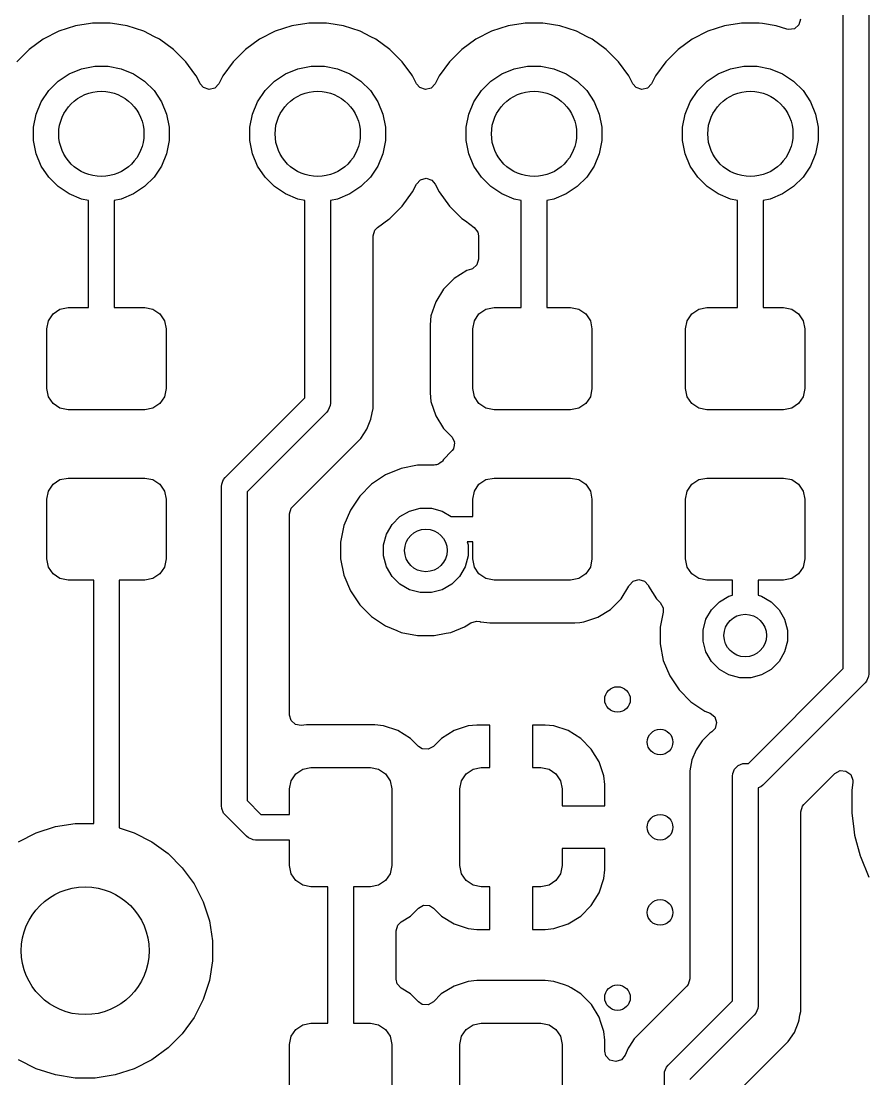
# Model space of a CAD drawing. Extents: x 103 to 241, y -131 to -73.
# Drawn here: x 205.5 to 215.45, y -105.95 to -93.54 of the extents above; entities that cross this region are included whole.
import ezdxf

# ---------------------------------------------------------------- set-up
doc = ezdxf.new("R2010")
doc.units = 0
doc.layers.add('BLACK', color=7, linetype='CONTINUOUS')

msp = doc.modelspace()

# ---------------------------------------------------------------- linework, layer by layer
at = {"layer": 'BLACK', "linetype": 'CONTINUOUS'}
for p, q in [((215.15, -101.137868), (215.15, -92.4)), ((215.45, -92.462132), (215.45, -101.2)), ((206.135467, -93.591523), (205.940778, -93.654782)), ((206.313331, -93.563352), (206.135467, -93.591523)), ((206.33765, -93.559501), (206.313331, -93.563352)), ((206.542354, -93.559501), (206.33765, -93.559501)), ((206.569997, -93.563879), (206.542354, -93.559501)), ((206.744536, -93.591523), (206.569997, -93.563879)), ((206.939225, -93.654782), (206.744536, -93.591523)), ((208.675469, -93.591521), (208.48078, -93.65478)), ((208.853333, -93.56335), (208.675469, -93.591521)), ((208.877652, -93.559499), (208.853333, -93.56335)), ((209.082356, -93.559499), (208.877652, -93.559499)), ((209.109999, -93.563877), (209.082356, -93.559499)), ((209.284538, -93.591521), (209.109999, -93.563877)), ((209.479227, -93.65478), (209.284538, -93.591521)), ((211.215472, -93.591524), (211.020783, -93.654783)), ((211.393336, -93.563353), (211.215472, -93.591524)), ((211.417655, -93.559502), (211.393336, -93.563353)), ((211.622359, -93.559502), (211.417655, -93.559502)), ((211.650002, -93.56388), (211.622359, -93.559502)), ((211.824541, -93.591524), (211.650002, -93.56388)), ((212.01923, -93.654783), (211.824541, -93.591524)), ((213.755467, -93.591529), (213.560778, -93.654788)), ((213.933331, -93.563358), (213.755467, -93.591529)), ((213.95765, -93.559507), (213.933331, -93.563358)), ((214.162354, -93.559507), (213.95765, -93.559507)), ((214.202774, -93.565909), (214.162354, -93.559507)), ((214.364539, -93.59153), (214.202774, -93.565909)), ((214.487182, -93.631379), (214.364539, -93.59153)), ((214.577011, -93.626242), (214.507853, -93.636186)), ((214.629815, -93.580487), (214.577011, -93.626242)), ((214.6495, -93.513448), (214.629815, -93.580487)), ((205.758388, -93.747716), (205.592788, -93.868029)), ((205.940778, -93.654782), (205.758388, -93.747716)), ((207.064655, -93.718692), (206.939225, -93.654782)), ((207.121612, -93.747714), (207.064655, -93.718692)), ((207.121614, -93.747715), (207.121612, -93.747714)), ((207.121615, -93.747716), (207.121614, -93.747715)), ((207.287215, -93.868029), (207.121615, -93.747716)), ((208.29839, -93.747714), (208.13279, -93.868027)), ((208.48078, -93.65478), (208.29839, -93.747714)), ((209.604657, -93.71869), (209.479227, -93.65478)), ((209.661614, -93.747712), (209.604657, -93.71869)), ((209.661616, -93.747713), (209.661614, -93.747712)), ((209.661617, -93.747714), (209.661616, -93.747713)), ((209.827217, -93.868027), (209.661617, -93.747714)), ((210.838393, -93.747717), (210.672793, -93.86803)), ((211.020783, -93.654783), (210.838393, -93.747717)), ((212.14466, -93.718693), (212.01923, -93.654783)), ((212.201617, -93.747715), (212.14466, -93.718693)), ((212.201619, -93.747716), (212.201617, -93.747715)), ((212.20162, -93.747717), (212.201619, -93.747716)), ((212.36722, -93.86803), (212.20162, -93.747717)), ((213.378388, -93.747722), (213.212788, -93.868035)), ((213.560778, -93.654788), (213.378388, -93.747722)), ((214.507853, -93.636186), (214.487182, -93.631379)), ((205.592788, -93.868029), (205.44803, -94.012787)), ((207.431973, -94.012787), (207.287215, -93.868029)), ((208.13279, -93.868027), (207.988032, -94.012785)), ((209.971975, -94.012785), (209.827217, -93.868027)), ((210.672793, -93.86803), (210.528035, -94.012788)), ((212.511978, -94.012788), (212.36722, -93.86803)), ((213.212788, -93.868035), (213.06803, -94.012793)), ((206.062885, -94.154464), (206.207774, -94.094449)), ((206.207774, -94.094449), (206.361588, -94.063853)), ((206.361588, -94.063853), (206.518416, -94.063853)), ((206.518416, -94.063853), (206.67223, -94.094449)), ((206.67223, -94.094449), (206.817119, -94.154464)), ((207.538927, -94.16), (207.431973, -94.012787)), ((207.988032, -94.012785), (207.867717, -94.178387)), ((208.602887, -94.154462), (208.747776, -94.094447)), ((208.747776, -94.094447), (208.90159, -94.063851)), ((208.90159, -94.063851), (209.058418, -94.063851)), ((209.058418, -94.063851), (209.212232, -94.094447)), ((209.212232, -94.094447), (209.357121, -94.154462)), ((210.083268, -94.16597), (209.971975, -94.012785)), ((210.528035, -94.012788), (210.407719, -94.178391)), ((211.14289, -94.154465), (211.287779, -94.09445)), ((211.287779, -94.09445), (211.441593, -94.063854)), ((211.441593, -94.063854), (211.598421, -94.063854)), ((211.598421, -94.063854), (211.752235, -94.09445)), ((211.752235, -94.09445), (211.897124, -94.154465)), ((212.632291, -94.178387), (212.511978, -94.012788)), ((213.06803, -94.012793), (212.947715, -94.178395)), ((213.682885, -94.15447), (213.827774, -94.094455)), ((213.827774, -94.094455), (213.981588, -94.063859)), ((213.981588, -94.063859), (214.138416, -94.063859)), ((214.138416, -94.063859), (214.29223, -94.094455)), ((214.29223, -94.094455), (214.437119, -94.15447)), ((205.821594, -94.352486), (205.932487, -94.241593)), ((205.932487, -94.241593), (206.062885, -94.154464)), ((206.817119, -94.154464), (206.947517, -94.241593)), ((206.947517, -94.241593), (207.05841, -94.352486)), ((207.552289, -94.178391), (207.538927, -94.16)), ((207.579212, -94.231231), (207.552289, -94.178391)), ((207.599517, -94.271081), (207.579212, -94.231231)), ((207.867717, -94.178387), (207.820486, -94.271082)), ((208.361596, -94.352484), (208.472489, -94.241591)), ((208.472489, -94.241591), (208.602887, -94.154462)), ((209.357121, -94.154462), (209.487519, -94.241591)), ((209.487519, -94.241591), (209.598412, -94.352484)), ((210.092291, -94.178389), (210.083268, -94.16597)), ((210.139521, -94.271083), (210.092291, -94.178389)), ((210.407718, -94.178393), (210.36049, -94.271083)), ((210.407719, -94.178391), (210.407718, -94.178393)), ((210.901599, -94.352487), (211.012492, -94.241594)), ((211.012492, -94.241594), (211.14289, -94.154465)), ((211.897124, -94.154465), (212.027522, -94.241594)), ((212.027522, -94.241594), (212.138415, -94.352487)), ((212.632292, -94.178389), (212.632291, -94.178387)), ((212.632294, -94.178392), (212.632292, -94.178389)), ((212.679519, -94.271078), (212.632294, -94.178392)), ((212.947715, -94.178395), (212.900489, -94.27108)), ((213.441594, -94.352492), (213.552487, -94.241599)), ((213.552487, -94.241599), (213.682885, -94.15447)), ((214.437119, -94.15447), (214.567517, -94.241599)), ((214.567517, -94.241599), (214.67841, -94.352492)), ((205.734465, -94.482884), (205.821594, -94.352486)), ((207.05841, -94.352486), (207.145539, -94.482884)), ((207.638556, -94.316134), (207.599517, -94.271081)), ((207.70469, -94.338672), (207.638556, -94.316134)), ((207.772511, -94.321877), (207.70469, -94.338672)), ((207.820486, -94.271082), (207.772511, -94.321877)), ((208.274467, -94.482882), (208.361596, -94.352484)), ((209.598412, -94.352484), (209.685541, -94.482882)), ((210.17856, -94.316136), (210.139521, -94.271083)), ((210.244695, -94.338674), (210.17856, -94.316136)), ((210.312516, -94.321879), (210.244695, -94.338674)), ((210.36049, -94.271083), (210.312516, -94.321879)), ((210.81447, -94.482885), (210.901599, -94.352487)), ((212.138415, -94.352487), (212.225544, -94.482885)), ((212.67952, -94.271079), (212.679519, -94.271078)), ((212.718558, -94.316132), (212.67952, -94.271079)), ((212.784693, -94.33867), (212.718558, -94.316132)), ((212.852514, -94.321875), (212.784693, -94.33867)), ((212.900489, -94.27108), (212.852514, -94.321875)), ((213.354465, -94.48289), (213.441594, -94.352492)), ((214.67841, -94.352492), (214.765539, -94.48289)), ((205.67445, -94.627773), (205.734465, -94.482884)), ((207.145539, -94.482884), (207.205554, -94.627773)), ((208.214452, -94.627771), (208.274467, -94.482882)), ((209.685541, -94.482882), (209.745556, -94.627771)), ((210.754455, -94.627774), (210.81447, -94.482885)), ((212.225544, -94.482885), (212.285559, -94.627774)), ((213.29445, -94.627779), (213.354465, -94.48289)), ((214.765539, -94.48289), (214.825554, -94.627779)), ((205.643854, -94.781587), (205.67445, -94.627773)), ((207.205554, -94.627773), (207.23615, -94.781587)), ((208.183856, -94.781585), (208.214452, -94.627771)), ((209.745556, -94.627771), (209.776152, -94.781585)), ((210.723859, -94.781588), (210.754455, -94.627774)), ((212.285559, -94.627774), (212.316155, -94.781588)), ((213.263854, -94.781593), (213.29445, -94.627779)), ((214.825554, -94.627779), (214.85615, -94.781593)), ((205.643854, -94.938415), (205.643854, -94.781587)), ((207.23615, -94.781587), (207.23615, -94.938415)), ((208.183856, -94.938413), (208.183856, -94.781585)), ((209.776152, -94.781585), (209.776152, -94.938413)), ((210.723859, -94.938416), (210.723859, -94.781588)), ((212.316155, -94.781588), (212.316155, -94.938416)), ((213.263854, -94.938421), (213.263854, -94.781593)), ((214.85615, -94.781593), (214.85615, -94.938421)), ((205.67445, -95.092229), (205.643854, -94.938415)), ((207.23615, -94.938415), (207.205554, -95.092229)), ((208.214452, -95.092227), (208.183856, -94.938413)), ((209.776152, -94.938413), (209.745556, -95.092227)), ((210.754455, -95.09223), (210.723859, -94.938416)), ((212.316155, -94.938416), (212.285559, -95.09223)), ((213.29445, -95.092235), (213.263854, -94.938421)), ((214.85615, -94.938421), (214.825554, -95.092235)), ((205.734465, -95.237118), (205.67445, -95.092229)), ((207.205554, -95.092229), (207.145539, -95.237118)), ((208.274467, -95.237116), (208.214452, -95.092227)), ((209.745556, -95.092227), (209.685541, -95.237116)), ((210.81447, -95.237119), (210.754455, -95.09223)), ((212.285559, -95.09223), (212.225544, -95.237119)), ((213.354465, -95.237124), (213.29445, -95.092235)), ((214.825554, -95.092235), (214.765539, -95.237124)), ((205.821594, -95.367516), (205.734465, -95.237118)), ((207.145539, -95.237118), (207.05841, -95.367516)), ((208.361596, -95.367514), (208.274467, -95.237116)), ((209.685541, -95.237116), (209.598412, -95.367514)), ((210.901599, -95.367517), (210.81447, -95.237119)), ((212.225544, -95.237119), (212.138415, -95.367517)), ((213.441594, -95.367522), (213.354465, -95.237124)), ((214.765539, -95.237124), (214.67841, -95.367522)), ((205.932487, -95.478409), (205.821594, -95.367516)), ((206.062885, -95.565538), (205.932487, -95.478409)), ((206.947517, -95.478409), (206.817119, -95.565538)), ((207.05841, -95.367516), (206.947517, -95.478409)), ((208.472489, -95.478407), (208.361596, -95.367514)), ((208.602887, -95.565536), (208.472489, -95.478407)), ((209.487519, -95.478407), (209.357121, -95.565536)), ((209.598412, -95.367514), (209.487519, -95.478407)), ((210.092291, -95.541609), (210.13952, -95.448916)), ((210.13952, -95.448916), (210.187493, -95.398122)), ((210.187493, -95.398122), (210.255314, -95.381326)), ((210.255314, -95.381326), (210.321449, -95.403863)), ((210.321449, -95.403863), (210.360488, -95.448917)), ((210.360488, -95.448917), (210.407718, -95.54161)), ((211.012492, -95.47841), (210.901599, -95.367517)), ((211.14289, -95.565539), (211.012492, -95.47841)), ((212.027522, -95.47841), (211.897124, -95.565539)), ((212.138415, -95.367517), (212.027522, -95.47841)), ((213.552487, -95.478415), (213.441594, -95.367522)), ((213.682885, -95.565544), (213.552487, -95.478415)), ((214.567517, -95.478415), (214.437119, -95.565544)), ((214.67841, -95.367522), (214.567517, -95.478415)), ((206.207774, -95.625553), (206.062885, -95.565538)), ((206.817119, -95.565538), (206.67223, -95.625553)), ((208.747776, -95.625551), (208.602887, -95.565536)), ((209.357121, -95.565536), (209.212232, -95.625551)), ((209.971975, -95.707212), (210.092286, -95.541616)), ((210.092286, -95.541616), (210.092291, -95.541609)), ((210.407718, -95.54161), (210.407719, -95.541612)), ((210.407719, -95.541612), (210.528035, -95.707215)), ((211.287779, -95.625554), (211.14289, -95.565539)), ((211.897124, -95.565539), (211.752235, -95.625554)), ((213.827774, -95.625559), (213.682885, -95.565544)), ((214.437119, -95.565544), (214.29223, -95.625559)), ((206.290002, -95.641909), (206.207774, -95.625553)), ((206.290002, -96.9), (206.290002, -95.641909)), ((206.67223, -95.625553), (206.590002, -95.641909)), ((206.590002, -95.641909), (206.590002, -96.9)), ((208.830004, -95.641907), (208.747776, -95.625551)), ((208.830004, -97.957864), (208.830004, -95.641907)), ((209.212232, -95.625551), (209.130004, -95.641907)), ((209.130004, -95.641907), (209.130004, -98.019996)), ((209.827223, -95.851965), (209.97197, -95.707218)), ((209.97197, -95.707218), (209.971972, -95.707214)), ((209.971972, -95.707214), (209.971975, -95.707212)), ((210.528035, -95.707215), (210.672791, -95.851971)), ((211.370007, -95.64191), (211.287779, -95.625554)), ((211.370007, -96.9), (211.370007, -95.64191)), ((211.752235, -95.625554), (211.670007, -95.64191)), ((211.670007, -95.64191), (211.670007, -96.9)), ((213.910002, -95.641915), (213.827774, -95.625559)), ((213.910002, -96.9), (213.910002, -95.641915)), ((214.29223, -95.625559), (214.210002, -95.641915)), ((214.210002, -95.641915), (214.210002, -96.9)), ((209.813589, -95.86187), (209.827219, -95.851968)), ((209.827219, -95.851967), (209.827223, -95.851965)), ((209.827219, -95.851968), (209.827219, -95.851967)), ((210.672791, -95.851971), (210.713639, -95.881648)), ((209.650189, -95.99103), (209.681617, -95.957752)), ((209.681617, -95.957752), (209.813589, -95.86187)), ((210.713639, -95.881648), (210.818392, -95.957755)), ((210.818392, -95.957755), (210.861058, -96.013083)), ((209.630504, -96.058069), (209.650189, -95.99103)), ((209.630504, -98.084065), (209.630504, -96.058069)), ((210.861058, -96.013083), (210.869507, -96.058072)), ((210.869507, -96.058072), (210.869507, -96.329637)), ((210.869507, -96.329637), (210.849822, -96.396676)), ((210.730666, -96.465186), (210.581342, -96.557289)), ((210.784512, -96.447343), (210.730666, -96.465186)), ((210.797018, -96.442431), (210.784512, -96.447343)), ((210.849822, -96.396676), (210.797018, -96.442431)), ((210.581342, -96.557289), (210.457289, -96.681342)), ((210.457289, -96.681342), (210.365187, -96.830663)), ((210.365185, -96.830668), (210.310001, -96.997203)), ((210.365187, -96.830663), (210.365185, -96.830668)), ((205.81903, -97.054329), (205.873223, -96.973223)), ((205.873223, -96.973223), (205.954329, -96.91903)), ((205.954329, -96.91903), (206.05, -96.9)), ((206.05, -96.9), (206.290002, -96.9)), ((206.590002, -96.9), (206.95, -96.9)), ((206.95, -96.9), (207.045671, -96.91903)), ((207.045671, -96.91903), (207.126777, -96.973223)), ((207.126777, -96.973223), (207.18097, -97.054329)), ((210.81903, -97.054329), (210.873223, -96.973223)), ((210.873223, -96.973223), (210.954329, -96.91903)), ((210.954329, -96.91903), (211.05, -96.9)), ((211.05, -96.9), (211.370007, -96.9)), ((211.670007, -96.9), (211.95, -96.9)), ((211.95, -96.9), (212.045671, -96.91903)), ((212.045671, -96.91903), (212.126777, -96.973223)), ((212.126777, -96.973223), (212.18097, -97.054329)), ((213.31903, -97.054329), (213.373223, -96.973223)), ((213.373223, -96.973223), (213.454329, -96.91903)), ((213.454329, -96.91903), (213.55, -96.9)), ((213.55, -96.9), (213.910002, -96.9)), ((214.210002, -96.9), (214.45, -96.9)), ((214.45, -96.9), (214.545671, -96.91903)), ((214.545671, -96.91903), (214.626777, -96.973223)), ((214.626777, -96.973223), (214.68097, -97.054329)), ((205.8, -97.15), (205.81903, -97.054329)), ((207.18097, -97.054329), (207.2, -97.15)), ((210.310001, -96.997203), (210.2995, -97.099983)), ((210.2995, -97.099983), (210.2995, -97.900001)), ((210.8, -97.15), (210.81903, -97.054329)), ((212.18097, -97.054329), (212.2, -97.15)), ((213.3, -97.15), (213.31903, -97.054329)), ((214.68097, -97.054329), (214.7, -97.15)), ((205.8, -97.85), (205.8, -97.15)), ((207.2, -97.15), (207.2, -97.85)), ((210.8, -97.85), (210.8, -97.15)), ((212.2, -97.15), (212.2, -97.85)), ((213.3, -97.85), (213.3, -97.15)), ((214.7, -97.15), (214.7, -97.85)), ((205.81903, -97.945671), (205.8, -97.85)), ((205.873223, -98.026777), (205.81903, -97.945671)), ((207.18097, -97.945671), (207.126777, -98.026777)), ((207.2, -97.85), (207.18097, -97.945671)), ((207.893934, -98.893934), (208.830004, -97.957864)), ((210.2995, -97.900001), (210.299501, -97.900019)), ((210.299501, -97.900019), (210.31, -98.002796)), ((210.81903, -97.945671), (210.8, -97.85)), ((210.873223, -98.026777), (210.81903, -97.945671)), ((212.18097, -97.945671), (212.126777, -98.026777)), ((212.2, -97.85), (212.18097, -97.945671)), ((213.31903, -97.945671), (213.3, -97.85)), ((213.373223, -98.026777), (213.31903, -97.945671)), ((214.68097, -97.945671), (214.626777, -98.026777)), ((214.7, -97.85), (214.68097, -97.945671)), ((205.954329, -98.08097), (205.873223, -98.026777)), ((206.05, -98.1), (205.954329, -98.08097)), ((207.045671, -98.08097), (206.95, -98.1)), ((207.126777, -98.026777), (207.045671, -98.08097)), ((209.127122, -98.049259), (209.104725, -98.103331)), ((209.130004, -98.019996), (209.127122, -98.049259)), ((209.620472, -98.134497), (209.630504, -98.084065)), ((210.31, -98.002796), (210.310001, -98.002799)), ((210.310001, -98.002799), (210.365185, -98.169331)), ((210.954329, -98.08097), (210.873223, -98.026777)), ((211.05, -98.1), (210.954329, -98.08097)), ((212.045671, -98.08097), (211.95, -98.1)), ((212.126777, -98.026777), (212.045671, -98.08097)), ((213.454329, -98.08097), (213.373223, -98.026777)), ((213.55, -98.1), (213.454329, -98.08097)), ((214.545671, -98.08097), (214.45, -98.1)), ((214.626777, -98.026777), (214.545671, -98.08097)), ((206.95, -98.1), (206.05, -98.1)), ((209.08607, -98.126062), (208.15, -99.062132)), ((209.104725, -98.103331), (209.08607, -98.126062)), ((209.556469, -98.328123), (209.605505, -98.20974)), ((209.605505, -98.20974), (209.620472, -98.134497)), ((210.365185, -98.169331), (210.365187, -98.169336)), ((210.365187, -98.169336), (210.457289, -98.318657)), ((211.95, -98.1), (211.05, -98.1)), ((214.45, -98.1), (213.55, -98.1)), ((209.485281, -98.434665), (209.556469, -98.328123)), ((210.457289, -98.318657), (210.550951, -98.412319)), ((208.686819, -99.233127), (209.485277, -98.434669)), ((209.485277, -98.434669), (209.485281, -98.434665)), ((210.550951, -98.412319), (210.554268, -98.418394)), ((210.554268, -98.418394), (210.559949, -98.422352)), ((210.559949, -98.422352), (210.570798, -98.448667)), ((210.570798, -98.448667), (210.584436, -98.473642)), ((210.552455, -98.586176), (210.457288, -98.681344)), ((210.553887, -98.584644), (210.552455, -98.586176)), ((210.558324, -98.577473), (210.553887, -98.584644)), ((210.574063, -98.555686), (210.558324, -98.577473)), ((210.575003, -98.550522), (210.574063, -98.555686)), ((210.579452, -98.543334), (210.575003, -98.550522)), ((210.581482, -98.514944), (210.579452, -98.543334)), ((210.586581, -98.486946), (210.581482, -98.514944)), ((210.584436, -98.473642), (210.583942, -98.480545)), ((210.583942, -98.480545), (210.586581, -98.486946)), ((210.436659, -98.710144), (210.416791, -98.721887)), ((210.445093, -98.701114), (210.436659, -98.710144)), ((210.457288, -98.681344), (210.445093, -98.701114)), ((209.95816, -98.78795), (209.776092, -98.863364)), ((209.95817, -98.787947), (209.95816, -98.78795)), ((210.151457, -98.7495), (209.95817, -98.787947)), ((210.346042, -98.7495), (210.151457, -98.7495)), ((210.364712, -98.745257), (210.346042, -98.7495)), ((210.376512, -98.745698), (210.364712, -98.745257)), ((210.385092, -98.740626), (210.376512, -98.745698)), ((210.399632, -98.737322), (210.385092, -98.740626)), ((210.416791, -98.721887), (210.399632, -98.737322)), ((205.873223, -98.973223), (205.954329, -98.91903)), ((205.954329, -98.91903), (206.05, -98.9)), ((206.05, -98.9), (206.95, -98.9)), ((206.95, -98.9), (207.045671, -98.91903)), ((207.045671, -98.91903), (207.126777, -98.973223)), ((207.852882, -98.970736), (207.866931, -98.936819)), ((207.866931, -98.936819), (207.875279, -98.916665)), ((207.875279, -98.916665), (207.893934, -98.893934)), ((209.776079, -98.863371), (209.612218, -98.97286)), ((209.776092, -98.863364), (209.776079, -98.863371)), ((210.873223, -98.973223), (210.954329, -98.91903)), ((210.954329, -98.91903), (211.05, -98.9)), ((211.05, -98.9), (211.95, -98.9)), ((211.95, -98.9), (212.045671, -98.91903)), ((212.045671, -98.91903), (212.126777, -98.973223)), ((213.373223, -98.973223), (213.454329, -98.91903)), ((213.454329, -98.91903), (213.55, -98.9)), ((213.55, -98.9), (214.45, -98.9)), ((214.45, -98.9), (214.545671, -98.91903)), ((214.545671, -98.91903), (214.626777, -98.973223)), ((205.8, -99.15), (205.81903, -99.054329)), ((205.81903, -99.054329), (205.873223, -98.973223)), ((207.126777, -98.973223), (207.18097, -99.054329)), ((207.18097, -99.054329), (207.2, -99.15)), ((207.85, -99), (207.852882, -98.970736)), ((207.85, -102.75), (207.85, -99)), ((208.15, -99.062132), (208.15, -102.687868)), ((209.612214, -98.972863), (209.472863, -99.112214)), ((209.612218, -98.97286), (209.612214, -98.972863)), ((210.8, -99.15), (210.81903, -99.054329)), ((210.81903, -99.054329), (210.873223, -98.973223)), ((212.126777, -98.973223), (212.18097, -99.054329)), ((212.18097, -99.054329), (212.2, -99.15)), ((213.3, -99.15), (213.31903, -99.054329)), ((213.31903, -99.054329), (213.373223, -98.973223)), ((214.626777, -98.973223), (214.68097, -99.054329)), ((214.68097, -99.054329), (214.7, -99.15)), ((205.8, -99.85), (205.8, -99.15)), ((207.2, -99.15), (207.2, -99.85)), ((209.47286, -99.112218), (209.363371, -99.276079)), ((209.472863, -99.112214), (209.47286, -99.112218)), ((210.8, -99.35), (210.8, -99.15)), ((212.2, -99.15), (212.2, -99.85)), ((213.3, -99.85), (213.3, -99.15)), ((214.7, -99.15), (214.7, -99.85)), ((208.6505, -99.320808), (208.670185, -99.253769)), ((208.6505, -101.682567), (208.6505, -99.320808)), ((208.670185, -99.253769), (208.686819, -99.233127)), ((209.363364, -99.276092), (209.28795, -99.45816)), ((209.363371, -99.276079), (209.363364, -99.276092)), ((209.945619, -99.353323), (210.058658, -99.28806)), ((210.058658, -99.28806), (210.184737, -99.254278)), ((210.184737, -99.254278), (210.315263, -99.254278)), ((210.315263, -99.254278), (210.441342, -99.28806)), ((210.441342, -99.28806), (210.548625, -99.35)), ((209.287947, -99.45817), (209.2495, -99.651456)), ((209.28795, -99.45816), (209.287947, -99.45817)), ((209.78806, -99.558658), (209.853323, -99.445619)), ((209.853323, -99.445619), (209.945619, -99.353323)), ((210.548625, -99.35), (210.8, -99.35)), ((209.754278, -99.684737), (209.78806, -99.558658)), ((209.2495, -99.651456), (209.2495, -99.651459)), ((209.2495, -99.651459), (209.2495, -99.848541)), ((209.754278, -99.815263), (209.754278, -99.684737)), ((210.8, -99.65), (210.736414, -99.65)), ((210.736414, -99.65), (210.745722, -99.684737)), ((210.745722, -99.684737), (210.745722, -99.815263)), ((210.8, -99.85), (210.8, -99.65)), ((209.78806, -99.941342), (209.754278, -99.815263)), ((210.745722, -99.815263), (210.71194, -99.941342)), ((205.81903, -99.945671), (205.8, -99.85)), ((205.873223, -100.026777), (205.81903, -99.945671)), ((207.18097, -99.945671), (207.126777, -100.026777)), ((207.2, -99.85), (207.18097, -99.945671)), ((209.2495, -99.848543), (209.249499, -99.848543)), ((209.249499, -99.848543), (209.287947, -100.041829)), ((209.2495, -99.848541), (209.2495, -99.848543)), ((209.853323, -100.054381), (209.78806, -99.941342)), ((210.71194, -99.941342), (210.646677, -100.054381)), ((210.81903, -99.945671), (210.8, -99.85)), ((210.873223, -100.026777), (210.81903, -99.945671)), ((212.18097, -99.945671), (212.126777, -100.026777)), ((212.2, -99.85), (212.18097, -99.945671)), ((213.31903, -99.945671), (213.3, -99.85)), ((213.373223, -100.026777), (213.31903, -99.945671)), ((214.68097, -99.945671), (214.626777, -100.026777)), ((214.7, -99.85), (214.68097, -99.945671)), ((205.954329, -100.08097), (205.873223, -100.026777)), ((206.05, -100.1), (205.954329, -100.08097)), ((207.045671, -100.08097), (206.95, -100.1)), ((207.126777, -100.026777), (207.045671, -100.08097)), ((209.287947, -100.041829), (209.28795, -100.041839)), ((209.28795, -100.041839), (209.363364, -100.223907)), ((209.945619, -100.146677), (209.853323, -100.054381)), ((210.646677, -100.054381), (210.554381, -100.146677)), ((210.954329, -100.08097), (210.873223, -100.026777)), ((211.05, -100.1), (210.954329, -100.08097)), ((212.045671, -100.08097), (211.95, -100.1)), ((212.126777, -100.026777), (212.045671, -100.08097)), ((213.454329, -100.08097), (213.373223, -100.026777)), ((213.55, -100.1), (213.454329, -100.08097)), ((214.545671, -100.08097), (214.45, -100.1)), ((214.626777, -100.026777), (214.545671, -100.08097)), ((206.35, -100.1), (206.05, -100.1)), ((206.35, -102.954624), (206.35, -100.1)), ((206.95, -100.1), (206.65, -100.1)), ((206.65, -100.1), (206.65, -103.007636)), ((210.058658, -100.21194), (209.945619, -100.146677)), ((210.554381, -100.146677), (210.441342, -100.21194)), ((211.95, -100.1), (211.05, -100.1)), ((212.542712, -100.318656), (212.634814, -100.169334)), ((212.634814, -100.169334), (212.634817, -100.169322)), ((212.634817, -100.169322), (212.637615, -100.163325)), ((212.637615, -100.163325), (212.683785, -100.110884)), ((212.683785, -100.110884), (212.750977, -100.091728)), ((212.750977, -100.091728), (212.817859, -100.11194)), ((212.817859, -100.11194), (212.862385, -100.163325)), ((212.862385, -100.163325), (212.865184, -100.16933)), ((212.865184, -100.16933), (212.865186, -100.169334)), ((212.865186, -100.169334), (212.957097, -100.318345)), ((213.85, -100.1), (213.55, -100.1)), ((213.85, -100.276982), (213.85, -100.1)), ((214.45, -100.1), (214.15, -100.1)), ((214.15, -100.1), (214.15, -100.276982)), ((209.363364, -100.223907), (209.363371, -100.22392)), ((209.363371, -100.22392), (209.47286, -100.387781)), ((210.184737, -100.245722), (210.058658, -100.21194)), ((210.315263, -100.245722), (210.184737, -100.245722)), ((210.441342, -100.21194), (210.315263, -100.245722)), ((212.418656, -100.442712), (212.542712, -100.318656)), ((212.957097, -100.318345), (212.957289, -100.318657)), ((212.957289, -100.318657), (213.000845, -100.362213)), ((213.695619, -100.353323), (213.808658, -100.28806)), ((213.808658, -100.28806), (213.85, -100.276982)), ((214.15, -100.276982), (214.191342, -100.28806)), ((214.191342, -100.28806), (214.304381, -100.353323)), ((209.47286, -100.387781), (209.472863, -100.387785)), ((209.472863, -100.387785), (209.612214, -100.527136)), ((212.269334, -100.534814), (212.418656, -100.442712)), ((213.000845, -100.362213), (213.03433, -100.423536)), ((213.03433, -100.423536), (213.034781, -100.474085)), ((213.53806, -100.558658), (213.603323, -100.445619)), ((213.603323, -100.445619), (213.695619, -100.353323)), ((214.304381, -100.353323), (214.396677, -100.445619)), ((214.396677, -100.445619), (214.46194, -100.558658)), ((209.612214, -100.527136), (209.612218, -100.527139)), ((209.612218, -100.527139), (209.776079, -100.636628)), ((210.777638, -100.600734), (210.844313, -100.579857)), ((210.844313, -100.579857), (210.88553, -100.586131)), ((212.102797, -100.589999), (212.269334, -100.534814)), ((213.034781, -100.474085), (212.9995, -100.651454)), ((213.504278, -100.684737), (213.53806, -100.558658)), ((214.46194, -100.558658), (214.495722, -100.684737)), ((209.776079, -100.636628), (209.776092, -100.636635)), ((209.776092, -100.636635), (209.909453, -100.691874)), ((209.909453, -100.691874), (209.958165, -100.712051)), ((210.541835, -100.712051), (210.702816, -100.645371)), ((210.702816, -100.645371), (210.723907, -100.636635)), ((210.723907, -100.636634), (210.723914, -100.636632)), ((210.723907, -100.636635), (210.723907, -100.636634)), ((210.723914, -100.636632), (210.777638, -100.600734)), ((210.88553, -100.586131), (210.88935, -100.587396)), ((210.88935, -100.587396), (210.897203, -100.589999)), ((210.897203, -100.589999), (210.999991, -100.6005)), ((210.999991, -100.6005), (212.000008, -100.600499)), ((212.000008, -100.600499), (212.000016, -100.600498)), ((212.000016, -100.600498), (212.000019, -100.600498)), ((212.000019, -100.600498), (212.056302, -100.594748)), ((212.056302, -100.594748), (212.102797, -100.589999)), ((212.9995, -100.651454), (212.9995, -100.651459)), ((212.9995, -100.651459), (212.9995, -100.848541)), ((213.504278, -100.815263), (213.504278, -100.684737)), ((214.495722, -100.684737), (214.495722, -100.815263)), ((209.958165, -100.712051), (209.958169, -100.712051)), ((209.958169, -100.712051), (209.95817, -100.712052)), ((209.95817, -100.712052), (210.151456, -100.7505)), ((210.151456, -100.7505), (210.151459, -100.7505)), ((210.151459, -100.7505), (210.348543, -100.7505)), ((210.348543, -100.7505), (210.48749, -100.722861)), ((210.48749, -100.722861), (210.541835, -100.712051)), ((213.53806, -100.941342), (213.504278, -100.815263)), ((214.495722, -100.815263), (214.46194, -100.941342)), ((212.9995, -100.848543), (212.999499, -100.848543)), ((212.999499, -100.848543), (213.037947, -101.041829)), ((212.9995, -100.848541), (212.9995, -100.848543)), ((213.603323, -101.054381), (213.53806, -100.941342)), ((214.46194, -100.941342), (214.396677, -101.054381)), ((213.037947, -101.041829), (213.03795, -101.041839)), ((213.03795, -101.041839), (213.113364, -101.223907)), ((213.695619, -101.146677), (213.603323, -101.054381)), ((214.396677, -101.054381), (214.304381, -101.146677)), ((213.808658, -101.21194), (213.695619, -101.146677)), ((214.037868, -102.25), (215.15, -101.137868)), ((214.304381, -101.146677), (214.191342, -101.21194)), ((215.45, -101.2), (215.447118, -101.229264)), ((213.113364, -101.223907), (213.113371, -101.22392)), ((213.113371, -101.22392), (213.22286, -101.387781)), ((213.934737, -101.245722), (213.808658, -101.21194)), ((214.065263, -101.245722), (213.934737, -101.245722)), ((214.191342, -101.21194), (214.065263, -101.245722)), ((215.406066, -101.306066), (214.206066, -102.506066)), ((215.424721, -101.283336), (215.406066, -101.306066)), ((215.442901, -101.239444), (215.424721, -101.283336)), ((215.447118, -101.229264), (215.442901, -101.239444)), ((213.22286, -101.387781), (213.222863, -101.387785)), ((213.222863, -101.387785), (213.362214, -101.527136)), ((213.362214, -101.527136), (213.362218, -101.527139)), ((213.362218, -101.527139), (213.526079, -101.636628)), ((208.667524, -101.745274), (208.6505, -101.682567)), ((213.526079, -101.636628), (213.526083, -101.63663)), ((213.526083, -101.63663), (213.526086, -101.636632)), ((213.526086, -101.636632), (213.586777, -101.661771)), ((213.586777, -101.661771), (213.641178, -101.70561)), ((208.718408, -101.793155), (208.667524, -101.745274)), ((208.787101, -101.805925), (208.718408, -101.793155)), ((208.84998, -101.799501), (208.787101, -101.805925)), ((208.849998, -101.7995), (208.84998, -101.799501)), ((209.65001, -101.7995), (208.849998, -101.7995)), ((209.752795, -101.81), (209.65001, -101.7995)), ((209.752797, -101.810001), (209.752795, -101.81)), ((209.919334, -101.865186), (209.752797, -101.810001)), ((210.747302, -101.810494), (210.58088, -101.865641)), ((210.850012, -101.800001), (210.747302, -101.810494)), ((210.850027, -101.8), (210.850012, -101.800001)), ((211, -101.8), (210.850027, -101.8)), ((211, -102.3), (211, -101.8)), ((211.649986, -101.8), (211.5, -101.8)), ((211.5, -101.8), (211.5, -102.3)), ((211.75269, -101.810493), (211.649986, -101.8)), ((211.752697, -101.810494), (211.75269, -101.810493)), ((211.919119, -101.865641), (211.752697, -101.810494)), ((213.641178, -101.70561), (213.663244, -101.771904)), ((213.663244, -101.771904), (213.645965, -101.839603)), ((210.068656, -101.957288), (209.919334, -101.865186)), ((210.580875, -101.865643), (210.431657, -101.957682)), ((210.58088, -101.865641), (210.580875, -101.865643)), ((211.919124, -101.865643), (211.919119, -101.865641)), ((212.068345, -101.957684), (211.919124, -101.865643)), ((213.585329, -101.894724), (213.494726, -101.985327)), ((213.608216, -101.879432), (213.585329, -101.894724)), ((213.645965, -101.839603), (213.608216, -101.879432)), ((210.068657, -101.957289), (210.068656, -101.957288)), ((210.162672, -102.051304), (210.068657, -101.957289)), ((210.207019, -102.079805), (210.162672, -102.051304)), ((210.338034, -102.051305), (210.27671, -102.084789)), ((210.431657, -101.957682), (210.338034, -102.051305)), ((212.192315, -102.081654), (212.068345, -101.957684)), ((213.494723, -101.985331), (213.423538, -102.091866)), ((213.494726, -101.985327), (213.494723, -101.985331)), ((210.27671, -102.084789), (210.207019, -102.079805)), ((212.284356, -102.230875), (212.192315, -102.081654)), ((213.423533, -102.091875), (213.374499, -102.210255)), ((213.423538, -102.091866), (213.423533, -102.091875)), ((208.804329, -102.31903), (208.9, -102.3)), ((208.9, -102.3), (209.6, -102.3)), ((209.6, -102.3), (209.695671, -102.31903)), ((210.804329, -102.31903), (210.9, -102.3)), ((210.9, -102.3), (211, -102.3)), ((211.5, -102.3), (211.6, -102.3)), ((211.6, -102.3), (211.695671, -102.31903)), ((212.284358, -102.23088), (212.284356, -102.230875)), ((212.339505, -102.397302), (212.284358, -102.23088)), ((213.374497, -102.210261), (213.3495, -102.335928)), ((213.374499, -102.210255), (213.374497, -102.210261)), ((213.852882, -102.370736), (213.87528, -102.316664)), ((213.87528, -102.316664), (213.916664, -102.27528)), ((213.916664, -102.27528), (213.970736, -102.252882)), ((213.970736, -102.252882), (214, -102.25)), ((214, -102.25), (214.037868, -102.25)), ((208.66903, -102.454329), (208.723223, -102.373223)), ((208.723223, -102.373223), (208.804329, -102.31903)), ((209.695671, -102.31903), (209.776777, -102.373223)), ((209.776777, -102.373223), (209.83097, -102.454329)), ((210.66903, -102.454329), (210.723223, -102.373223)), ((210.723223, -102.373223), (210.804329, -102.31903)), ((211.695671, -102.31903), (211.776777, -102.373223)), ((211.776777, -102.373223), (211.83097, -102.454329)), ((212.349998, -102.500013), (212.339505, -102.397302)), ((213.3495, -102.335928), (213.3495, -104.779191)), ((213.85, -102.4), (213.852882, -102.370736)), ((213.85, -105.037868), (213.85, -102.4)), ((214.686815, -102.73313), (215.05161, -102.368335)), ((215.05161, -102.368335), (215.11293, -102.334852)), ((215.11293, -102.334852), (215.182621, -102.339836)), ((215.182621, -102.339836), (215.238555, -102.381707)), ((215.238555, -102.381707), (215.262972, -102.447172)), ((208.65, -102.55), (208.66903, -102.454329)), ((208.65, -102.85), (208.65, -102.55)), ((209.83097, -102.454329), (209.85, -102.55)), ((209.85, -102.55), (209.85, -103.45)), ((210.65, -102.55), (210.66903, -102.454329)), ((210.65, -103.45), (210.65, -102.55)), ((211.83097, -102.454329), (211.85, -102.55)), ((211.85, -102.55), (211.85, -102.75)), ((212.349999, -102.500028), (212.349998, -102.500013)), ((212.349999, -102.75), (212.349999, -102.500028)), ((214.151661, -102.53784), (214.15, -102.538528)), ((214.15, -102.538528), (214.15, -105.1)), ((214.183335, -102.524721), (214.151661, -102.53784)), ((214.206066, -102.506066), (214.183335, -102.524721)), ((215.262227, -102.472203), (215.249501, -102.568869)), ((215.262972, -102.447172), (215.262227, -102.472203)), ((208.15, -102.687868), (208.312132, -102.85)), ((215.249501, -102.568869), (215.2495, -102.568886)), ((215.2495, -102.568886), (215.2495, -102.831127)), ((207.852882, -102.779263), (207.85, -102.75)), ((207.875279, -102.833335), (207.852882, -102.779263)), ((211.85, -102.75), (212.349999, -102.75)), ((214.6505, -102.820807), (214.670185, -102.753768)), ((214.670185, -102.753768), (214.686815, -102.73313)), ((207.893934, -102.856066), (207.875279, -102.833335)), ((208.143934, -103.106066), (207.893934, -102.856066)), ((208.312132, -102.85), (208.65, -102.85)), ((214.6505, -105.164069), (214.6505, -102.820807)), ((215.2495, -102.831127), (215.274499, -103.021001)), ((205.675975, -103.064181), (205.899832, -102.991445)), ((205.899832, -102.991445), (206.132311, -102.954624)), ((206.132311, -102.954624), (206.35, -102.954624)), ((206.65, -103.007636), (206.824025, -103.064181)), ((215.274499, -103.021001), (215.28373, -103.091116)), ((205.466252, -103.17104), (205.675975, -103.064181)), ((206.824025, -103.064181), (207.033748, -103.17104)), ((207.033748, -103.17104), (207.224172, -103.309391)), ((208.166664, -103.124721), (208.143934, -103.106066)), ((208.204899, -103.140557), (208.166664, -103.124721)), ((208.220736, -103.147118), (208.204899, -103.140557)), ((208.25, -103.15), (208.220736, -103.147118)), ((208.65, -103.15), (208.25, -103.15)), ((208.65, -103.45), (208.65, -103.15)), ((215.28373, -103.091116), (215.349208, -103.335483)), ((207.224172, -103.309391), (207.390609, -103.475828)), ((212.35, -103.25), (211.85, -103.25)), ((211.85, -103.25), (211.85, -103.45)), ((212.35, -103.499973), (212.35, -103.25)), ((215.349208, -103.335483), (215.351602, -103.344418)), ((215.351602, -103.344418), (215.351605, -103.344428)), ((215.351605, -103.344428), (215.451953, -103.58669)), ((207.390609, -103.475828), (207.52896, -103.666252)), ((208.66903, -103.545671), (208.65, -103.45)), ((208.723223, -103.626777), (208.66903, -103.545671)), ((209.83097, -103.545671), (209.776777, -103.626777)), ((209.85, -103.45), (209.83097, -103.545671)), ((210.66903, -103.545671), (210.65, -103.45)), ((210.723223, -103.626777), (210.66903, -103.545671)), ((211.83097, -103.545671), (211.776777, -103.626777)), ((211.85, -103.45), (211.83097, -103.545671)), ((212.339506, -103.60269), (212.349999, -103.499986)), ((212.349999, -103.499986), (212.35, -103.499973)), ((207.52896, -103.666252), (207.635819, -103.875975)), ((208.804329, -103.68097), (208.723223, -103.626777)), ((208.9, -103.7), (208.804329, -103.68097)), ((209.695671, -103.68097), (209.6, -103.7)), ((209.776777, -103.626777), (209.695671, -103.68097)), ((210.804329, -103.68097), (210.723223, -103.626777)), ((210.9, -103.7), (210.804329, -103.68097)), ((211.695671, -103.68097), (211.6, -103.7)), ((211.776777, -103.626777), (211.695671, -103.68097)), ((212.284358, -103.769119), (212.339505, -103.602697)), ((212.339505, -103.602697), (212.339506, -103.60269)), ((209.1, -103.7), (208.9, -103.7)), ((209.1, -105.3), (209.1, -103.7)), ((209.6, -103.7), (209.4, -103.7)), ((209.4, -103.7), (209.4, -105.3)), ((211, -103.7), (210.9, -103.7)), ((211, -104.199998), (211, -103.7)), ((211.6, -103.7), (211.5, -103.7)), ((211.5, -103.7), (211.5, -104.199999)), ((212.192315, -103.918345), (212.284356, -103.769124)), ((212.284356, -103.769124), (212.284358, -103.769119)), ((207.635819, -103.875975), (207.708555, -104.099832)), ((210.162675, -103.948692), (210.223994, -103.91521)), ((210.223994, -103.91521), (210.293686, -103.920194)), ((210.293686, -103.920194), (210.338034, -103.948695)), ((212.068345, -104.042315), (212.192315, -103.918345)), ((209.959401, -104.1101), (210.068656, -104.042712)), ((210.068656, -104.042712), (210.162675, -103.948692)), ((210.338034, -103.948695), (210.431654, -104.042315)), ((210.431654, -104.042315), (210.580875, -104.134356)), ((211.919124, -104.134356), (212.068345, -104.042315)), ((207.708555, -104.099832), (207.745376, -104.332311)), ((209.9005, -104.215638), (209.920185, -104.148599)), ((209.920185, -104.148599), (209.959401, -104.1101)), ((210.580875, -104.134356), (210.58088, -104.134358)), ((210.58088, -104.134358), (210.747302, -104.189505)), ((211.752697, -104.189505), (211.919119, -104.134358)), ((211.919119, -104.134358), (211.919124, -104.134356)), ((209.9005, -104.784362), (209.9005, -104.215638)), ((210.747302, -104.189505), (210.747309, -104.189506)), ((210.747309, -104.189506), (210.850019, -104.199999)), ((210.850019, -104.199999), (210.999999, -104.199999)), ((210.999999, -104.199999), (211, -104.199998)), ((211.5, -104.199999), (211.649972, -104.199999)), ((211.649972, -104.199999), (211.649986, -104.199998)), ((211.649986, -104.199998), (211.752697, -104.189505)), ((207.745376, -104.332311), (207.745376, -104.567689)), ((207.745376, -104.567689), (207.708555, -104.800168)), ((207.708555, -104.800168), (207.635819, -105.024025)), ((209.912679, -104.837953), (209.9005, -104.784362)), ((210.84998, -104.799501), (210.747203, -104.81)), ((210.849998, -104.7995), (210.84998, -104.799501)), ((211.65001, -104.7995), (210.849998, -104.7995)), ((211.752795, -104.81), (211.65001, -104.7995)), ((213.3495, -104.779191), (213.329815, -104.84623)), ((209.959402, -104.8899), (209.912679, -104.837953)), ((210.068656, -104.957288), (209.959402, -104.8899)), ((210.580663, -104.865187), (210.431342, -104.957289)), ((210.580668, -104.865185), (210.580663, -104.865187)), ((210.7472, -104.810001), (210.580668, -104.865185)), ((210.747203, -104.81), (210.7472, -104.810001)), ((211.752797, -104.810001), (211.752795, -104.81)), ((211.878838, -104.851767), (211.752797, -104.810001)), ((211.919331, -104.865185), (211.878838, -104.851767)), ((211.919336, -104.865187), (211.919331, -104.865185)), ((211.954097, -104.886628), (211.919336, -104.865187)), ((212.068656, -104.957288), (211.954097, -104.886628)), ((213.313181, -104.866872), (212.694727, -105.485325)), ((213.329815, -104.84623), (213.313181, -104.866872)), ((207.635819, -105.024025), (207.52896, -105.233748)), ((210.068657, -104.957289), (210.068656, -104.957288)), ((210.162319, -105.050951), (210.068657, -104.957289)), ((210.431342, -104.957289), (210.337681, -105.050951)), ((212.192712, -105.081344), (212.068656, -104.957288)), ((213.093934, -105.793934), (213.85, -105.037868)), ((210.206666, -105.079452), (210.162319, -105.050951)), ((210.276358, -105.084436), (210.206666, -105.079452)), ((210.337681, -105.050951), (210.276358, -105.084436)), ((212.284814, -105.230666), (212.192712, -105.081344)), ((214.147118, -105.129263), (214.124721, -105.183335)), ((214.15, -105.1), (214.147118, -105.12926)), ((214.147118, -105.12926), (214.147118, -105.129263)), ((214.642447, -105.204554), (214.6505, -105.164069)), ((207.52896, -105.233748), (207.390609, -105.424172)), ((212.304673, -105.290597), (212.284814, -105.230666)), ((212.339998, -105.3972), (212.304673, -105.290597)), ((214.106066, -105.206066), (213.35, -105.962132)), ((214.124721, -105.183335), (214.106066, -105.206066)), ((214.576465, -105.408127), (214.625501, -105.289744)), ((214.625501, -105.289744), (214.625502, -105.289741)), ((214.625502, -105.289741), (214.631319, -105.2605)), ((214.631319, -105.2605), (214.642447, -105.204554)), ((208.66903, -105.454329), (208.723223, -105.373223)), ((208.723223, -105.373223), (208.804329, -105.31903)), ((208.804329, -105.31903), (208.9, -105.3)), ((208.9, -105.3), (209.1, -105.3)), ((209.4, -105.3), (209.6, -105.3)), ((209.6, -105.3), (209.695671, -105.31903)), ((209.695671, -105.31903), (209.776777, -105.373223)), ((209.776777, -105.373223), (209.83097, -105.454329)), ((210.66903, -105.454329), (210.723223, -105.373223)), ((210.723223, -105.373223), (210.804329, -105.31903)), ((210.804329, -105.31903), (210.9, -105.3)), ((210.9, -105.3), (211.6, -105.3)), ((211.6, -105.3), (211.695671, -105.31903)), ((211.695671, -105.31903), (211.776777, -105.373223)), ((211.776777, -105.373223), (211.83097, -105.454329)), ((212.339999, -105.397203), (212.339998, -105.3972)), ((212.350498, -105.49998), (212.339999, -105.397203)), ((214.505277, -105.514669), (214.576465, -105.408127)), ((207.390609, -105.424172), (207.224172, -105.590609)), ((208.65, -105.55), (208.66903, -105.454329)), ((209.83097, -105.454329), (209.85, -105.55)), ((210.65, -105.55), (210.66903, -105.454329)), ((211.83097, -105.454329), (211.85, -105.55)), ((212.350499, -105.499998), (212.350498, -105.49998)), ((212.350499, -105.627649), (212.350499, -105.499998)), ((212.694721, -105.485332), (212.639047, -105.568655)), ((212.694727, -105.485325), (212.694721, -105.485332)), ((213.886819, -106.133127), (214.505273, -105.514673)), ((214.505273, -105.514673), (214.505277, -105.514669)), ((207.224172, -105.590609), (207.033748, -105.72896)), ((208.65, -106.45), (208.65, -105.55)), ((209.85, -105.55), (209.85, -106.45)), ((210.65, -106.45), (210.65, -105.55)), ((211.85, -105.55), (211.85, -106.45)), ((212.363615, -105.683153), (212.350499, -105.627649)), ((212.623534, -105.591874), (212.58906, -105.675102)), ((212.639048, -105.568656), (212.623534, -105.591874)), ((212.639047, -105.568655), (212.639048, -105.568656)), ((205.675975, -105.835819), (205.466252, -105.72896)), ((207.033748, -105.72896), (206.824025, -105.835819)), ((212.411225, -105.734291), (212.363615, -105.683153)), ((212.478925, -105.75157), (212.411225, -105.734291)), ((212.545219, -105.729505), (212.478925, -105.75157)), ((212.58906, -105.675102), (212.545219, -105.729505)), ((213.075279, -105.816665), (213.093934, -105.793934)), ((205.899832, -105.908555), (205.675975, -105.835819)), ((206.132311, -105.945376), (205.899832, -105.908555)), ((206.600168, -105.908555), (206.367689, -105.945376)), ((206.824025, -105.835819), (206.600168, -105.908555)), ((213.05, -105.9), (213.052882, -105.870736)), ((213.05, -110.2), (213.05, -105.9)), ((213.052882, -105.870736), (213.063781, -105.844424)), ((213.063781, -105.844424), (213.075279, -105.816665)), ((206.367689, -105.945376), (206.132311, -105.945376))]:
    msp.add_line(p, q, dxfattribs=at)
at = {"layer": 'BLACK'}
for centre, radius in [((206.440002, -94.860001), 0.5), ((208.980004, -94.859999), 0.5), ((211.520007, -94.860002), 0.5), ((214.060002, -94.860007), 0.5), ((210.25, -99.75), 0.25), ((214, -100.75), 0.25), ((212.5, -101.5), 0.15), ((213, -102), 0.15), ((213, -103), 0.15), ((206.25, -104.45), 0.75), ((213, -104), 0.15), ((212.5, -105), 0.15)]:
    msp.add_circle(centre, radius, dxfattribs=at)

doc.saveas('drawing.dxf')
